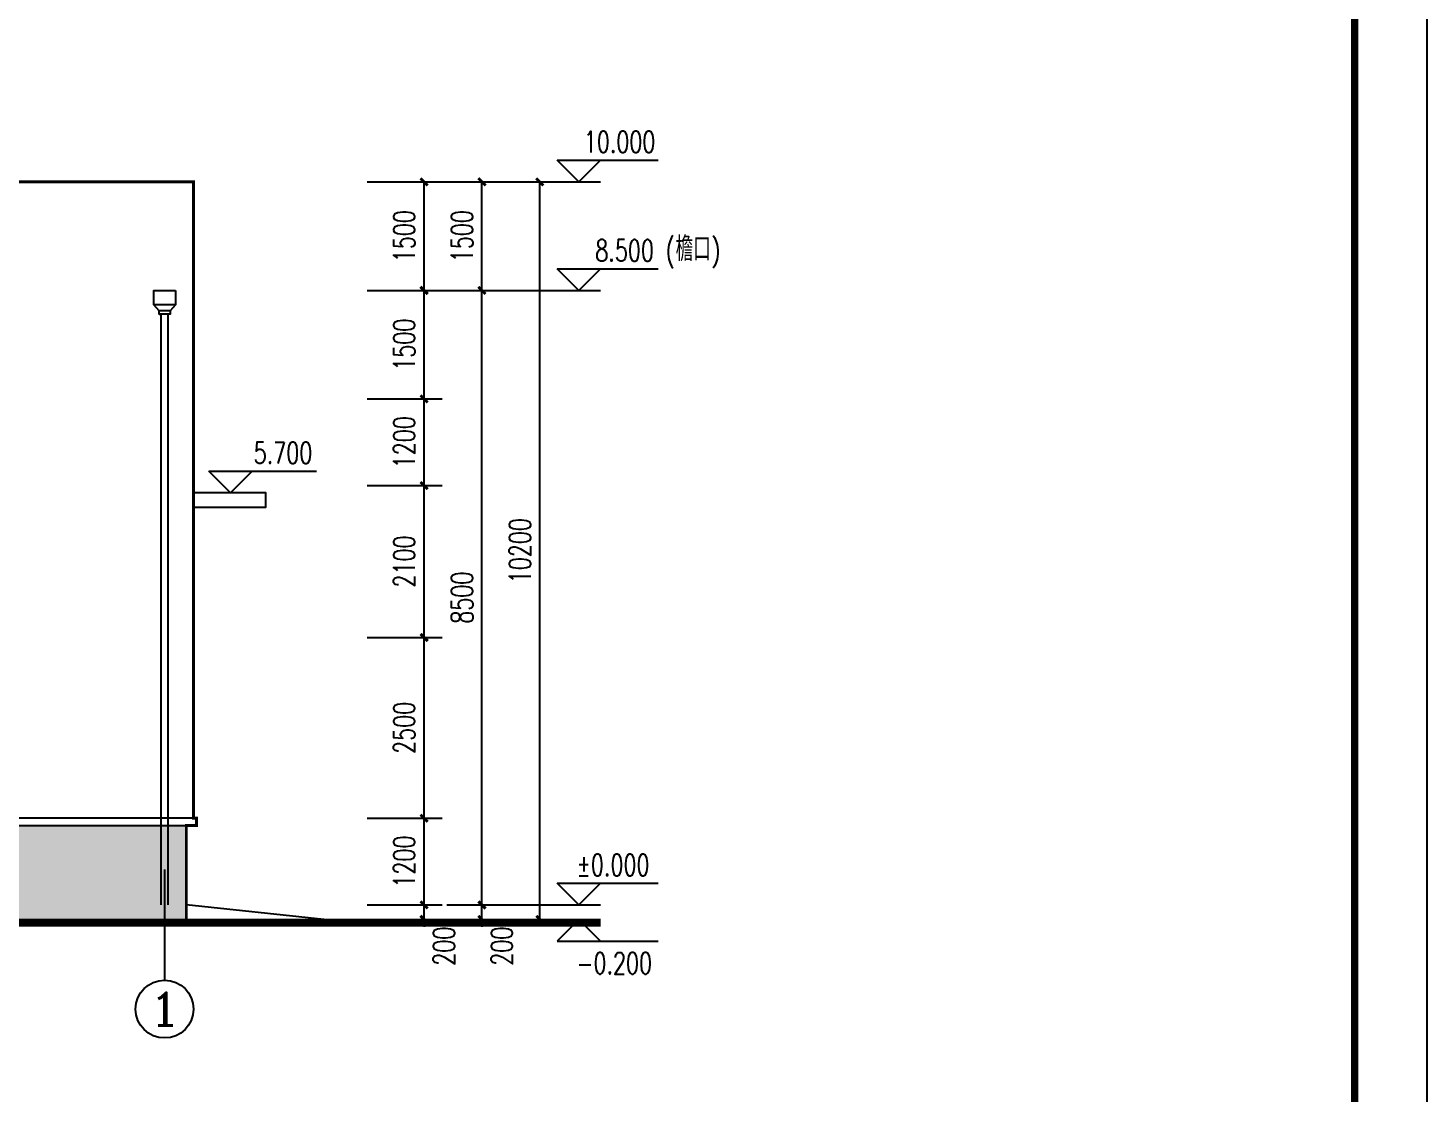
# Model space of a CAD drawing. Extents: x 4414382 to 4540065, y -615151 to -235742.
# Drawn here: x 4512716 to 4532062, y -533438 to -518707 of the extents above; entities that cross this region are included whole.
import ezdxf
from ezdxf.enums import TextEntityAlignment as Align

# ---------------------------------------------------------------- set-up
doc = ezdxf.new("R2010")
doc.units = 0
doc.header["$LTSCALE"] = 1000
doc.header["$MEASUREMENT"] = 0
doc.layers.get('0').update_dxf_attribs({"linetype": 'CONTINUOUS'})
doc.layers.get('Defpoints').update_dxf_attribs({"linetype": 'CONTINUOUS'})
doc.layers.add('_0', color=7, linetype='CONTINUOUS', lineweight=25)
for name, color, linetype in [('AXIS', 3, 'CONTINUOUS'), ('AXIS_TEXT', 7, 'CONTINUOUS'), ('DIM_ELEV', 3, 'CONTINUOUS'), ('E_STRM', 7, 'CONTINUOUS'), ('PUB_DIM', 3, 'CONTINUOUS'), ('PUB_TEXT', 7, 'CONTINUOUS'), ('PUB_TITLE', 4, 'CONTINUOUS'), ('填充', 251, 'CONTINUOUS')]:
    doc.layers.add(name, color=color, linetype=linetype)
doc.styles.add('_TCH_AXIS', font='COMPLEX', dxfattribs={"bigfont": 'GBCBIG'})
doc.styles.add('_TCH_DIM', font='SIMPLEX', dxfattribs={"bigfont": 'GBCBIG'})
doc.styles.add('_TCH_DIM_T3', font='SIMPLEX', dxfattribs={"width": 0.705882, "bigfont": 'GBCBIG'})
doc.dimstyles.new('_TCH_ARCH&&100', dxfattribs={"dimtxt": 297.5, "dimasz": 100, "dimexe": 250, "dimexo": 300, "dimgap": 126.25, "dimtad": 1, "dimdec": 0, "dimzin": 0, "dimdsep": 46, "dimtxsty": '_TCH_DIM_T3', "dimblk": 'ARCHTICK', "dimcen": 0.09, "dimclrt": 7, "dimazin": 2, "dimtfac": 1, "dimtdec": 0, "dimtix": 1, "dimtmove": 2, "dimatfit": 3, "dimfxl": 0, "dimtolj": 1, "dimtzin": 0, "dimarcsym": 0})

# ---------------------------------------------------------------- blocks, each defined once
blk = doc.blocks.new('_ArchTick')
at = {"color": 0, "linetype": 'ByBlock', "const_width": 0.4}
blk.add_lwpolyline([(-0.5, -0.5), (0.5, 0.5)], dxfattribs=at)
blk = doc.blocks.new('*D165')
at = {"layer": 'Defpoints', "color": 0}
for p in [(4517107, -520836), (4518194, -520836), (4517107, -522337)]:
    blk.add_point(p, dxfattribs=at)
at = {"layer": 'PUB_DIM', "color": 0, "lineweight": -2}
for p, q in [((4517407, -520836), (4518444, -520836)), ((4518194, -522337), (4518194, -520836)), ((4517407, -522337), (4518444, -522337))]:
    blk.add_line(p, q, dxfattribs=at)
at = {"layer": 'PUB_DIM', "color": 0, "lineweight": -2, "xscale": 100, "yscale": 100, "zscale": 100}
for p, rotation in [((4518194, -520836), 90), ((4518194, -522337), 270)]:
    blk.add_blockref('_ArchTick', p, dxfattribs=dict(at, rotation=rotation))
at = {"layer": 'PUB_DIM', "color": 7, "insert": (4517919, -521587), "char_height": 297.5, "attachment_point": 5, "rotation": 90, "style": '_TCH_DIM_T3'}
blk.add_mtext('\\A1;1500', dxfattribs=at)
blk = doc.blocks.new('*D166')
at = {"layer": 'Defpoints', "color": 0}
for p in [(4517107, -522337), (4518194, -522337), (4517107, -523837)]:
    blk.add_point(p, dxfattribs=at)
at = {"layer": 'PUB_DIM', "color": 0, "lineweight": -2}
for p, q in [((4517407, -522337), (4518444, -522337)), ((4518194, -523837), (4518194, -522337)), ((4517407, -523837), (4518444, -523837))]:
    blk.add_line(p, q, dxfattribs=at)
at = {"layer": 'PUB_DIM', "color": 0, "lineweight": -2, "xscale": 100, "yscale": 100, "zscale": 100}
for p, rotation in [((4518194, -522337), 90), ((4518194, -523837), 270)]:
    blk.add_blockref('_ArchTick', p, dxfattribs=dict(at, rotation=rotation))
at = {"layer": 'PUB_DIM', "color": 7, "insert": (4517919, -523087), "char_height": 297.5, "attachment_point": 5, "rotation": 90, "style": '_TCH_DIM_T3'}
blk.add_mtext('\\A1;1500', dxfattribs=at)
blk = doc.blocks.new('*D167')
at = {"layer": 'Defpoints', "color": 0}
for p in [(4517107, -523837), (4518194, -523837), (4517107, -525037)]:
    blk.add_point(p, dxfattribs=at)
at = {"layer": 'PUB_DIM', "color": 0, "lineweight": -2}
for p, q in [((4517407, -523837), (4518444, -523837)), ((4518194, -525037), (4518194, -523837)), ((4517407, -525037), (4518444, -525037))]:
    blk.add_line(p, q, dxfattribs=at)
at = {"layer": 'PUB_DIM', "color": 0, "lineweight": -2, "xscale": 100, "yscale": 100, "zscale": 100}
for p, rotation in [((4518194, -523837), 90), ((4518194, -525037), 270)]:
    blk.add_blockref('_ArchTick', p, dxfattribs=dict(at, rotation=rotation))
at = {"layer": 'PUB_DIM', "color": 7, "insert": (4517919, -524437), "char_height": 297.5, "attachment_point": 5, "rotation": 90, "style": '_TCH_DIM_T3'}
blk.add_mtext('\\A1;1200', dxfattribs=at)
blk = doc.blocks.new('*D168')
at = {"layer": 'Defpoints', "color": 0}
for p in [(4517107, -525037), (4518194, -525037), (4517107, -527137)]:
    blk.add_point(p, dxfattribs=at)
at = {"layer": 'PUB_DIM', "color": 0, "lineweight": -2}
for p, q in [((4517407, -525037), (4518444, -525037)), ((4518194, -527137), (4518194, -525037)), ((4517407, -527137), (4518444, -527137))]:
    blk.add_line(p, q, dxfattribs=at)
at = {"layer": 'PUB_DIM', "color": 0, "lineweight": -2, "xscale": 100, "yscale": 100, "zscale": 100}
for p, rotation in [((4518194, -525037), 90), ((4518194, -527137), 270)]:
    blk.add_blockref('_ArchTick', p, dxfattribs=dict(at, rotation=rotation))
at = {"layer": 'PUB_DIM', "color": 7, "insert": (4517919, -526087), "char_height": 297.5, "attachment_point": 5, "rotation": 90, "style": '_TCH_DIM_T3'}
blk.add_mtext('\\A1;2100', dxfattribs=at)
blk = doc.blocks.new('*D169')
at = {"layer": 'Defpoints', "color": 0}
for p in [(4517107, -527137), (4518194, -527137), (4517107, -529637)]:
    blk.add_point(p, dxfattribs=at)
at = {"layer": 'PUB_DIM', "color": 0, "lineweight": -2}
for p, q in [((4517407, -527137), (4518444, -527137)), ((4518194, -529637), (4518194, -527137)), ((4517407, -529637), (4518444, -529637))]:
    blk.add_line(p, q, dxfattribs=at)
at = {"layer": 'PUB_DIM', "color": 0, "lineweight": -2, "xscale": 100, "yscale": 100, "zscale": 100}
for p, rotation in [((4518194, -527137), 90), ((4518194, -529637), 270)]:
    blk.add_blockref('_ArchTick', p, dxfattribs=dict(at, rotation=rotation))
at = {"layer": 'PUB_DIM', "color": 7, "insert": (4517919, -528387), "char_height": 297.5, "attachment_point": 5, "rotation": 90, "style": '_TCH_DIM_T3'}
blk.add_mtext('\\A1;2500', dxfattribs=at)
blk = doc.blocks.new('*D170')
at = {"layer": 'Defpoints', "color": 0}
for p in [(4517107, -529637), (4518194, -529637), (4517107, -530837)]:
    blk.add_point(p, dxfattribs=at)
at = {"layer": 'PUB_DIM', "color": 0, "lineweight": -2}
for p, q in [((4517407, -529637), (4518444, -529637)), ((4518194, -530837), (4518194, -529637)), ((4517407, -530837), (4518444, -530837))]:
    blk.add_line(p, q, dxfattribs=at)
at = {"layer": 'PUB_DIM', "color": 0, "lineweight": -2, "xscale": 100, "yscale": 100, "zscale": 100}
for p, rotation in [((4518194, -529637), 90), ((4518194, -530837), 270)]:
    blk.add_blockref('_ArchTick', p, dxfattribs=dict(at, rotation=rotation))
at = {"layer": 'PUB_DIM', "color": 7, "insert": (4517919, -530237), "char_height": 297.5, "attachment_point": 5, "rotation": 90, "style": '_TCH_DIM_T3'}
blk.add_mtext('\\A1;1200', dxfattribs=at)
blk = doc.blocks.new('*D171')
at = {"layer": 'Defpoints', "color": 0}
for p in [(4517107, -530837), (4518194, -530837), (4517107, -531037)]:
    blk.add_point(p, dxfattribs=at)
at = {"layer": 'PUB_DIM', "color": 0, "lineweight": -2}
for p, q in [((4517407, -530837), (4518444, -530837)), ((4518194, -530837), (4518194, -530737)), ((4518194, -531037), (4518194, -530837)), ((4517407, -531037), (4518444, -531037)), ((4518194, -531037), (4518194, -531137))]:
    blk.add_line(p, q, dxfattribs=at)
at = {"layer": 'PUB_DIM', "color": 0, "lineweight": -2, "xscale": 100, "yscale": 100, "zscale": 100}
for p, rotation in [((4518194, -530837), 270), ((4518194, -531037), 90)]:
    blk.add_blockref('_ArchTick', p, dxfattribs=dict(at, rotation=rotation))
at = {"layer": 'PUB_DIM', "color": 7, "insert": (4518469, -531407), "char_height": 297.5, "attachment_point": 5, "rotation": 90, "style": '_TCH_DIM_T3'}
blk.add_mtext('\\A1;200', dxfattribs=at)
blk = doc.blocks.new('*D172')
at = {"layer": 'Defpoints', "color": 0}
for p in [(4518207, -520836), (4519794, -520836), (4518207, -531037)]:
    blk.add_point(p, dxfattribs=at)
at = {"layer": 'PUB_DIM', "color": 0, "lineweight": -2}
for p, q in [((4518507, -520836), (4520044, -520836)), ((4519794, -531037), (4519794, -520836)), ((4518507, -531037), (4520044, -531037))]:
    blk.add_line(p, q, dxfattribs=at)
at = {"layer": 'PUB_DIM', "color": 0, "lineweight": -2, "xscale": 100, "yscale": 100, "zscale": 100}
for p, rotation in [((4519794, -520836), 90), ((4519794, -531037), 270)]:
    blk.add_blockref('_ArchTick', p, dxfattribs=dict(at, rotation=rotation))
at = {"layer": 'PUB_DIM', "color": 7, "insert": (4519519, -525937), "char_height": 297.5, "attachment_point": 5, "rotation": 90, "style": '_TCH_DIM_T3'}
blk.add_mtext('\\A1;10200', dxfattribs=at)
blk = doc.blocks.new('*D173')
at = {"layer": 'Defpoints', "color": 0}
for p in [(4518207, -520836), (4518994, -520836), (4518207, -522337)]:
    blk.add_point(p, dxfattribs=at)
at = {"layer": 'PUB_DIM', "color": 0, "lineweight": -2}
for p, q in [((4518507, -520836), (4519244, -520836)), ((4518994, -522337), (4518994, -520836)), ((4518507, -522337), (4519244, -522337))]:
    blk.add_line(p, q, dxfattribs=at)
at = {"layer": 'PUB_DIM', "color": 0, "lineweight": -2, "xscale": 100, "yscale": 100, "zscale": 100}
for p, rotation in [((4518994, -520836), 90), ((4518994, -522337), 270)]:
    blk.add_blockref('_ArchTick', p, dxfattribs=dict(at, rotation=rotation))
at = {"layer": 'PUB_DIM', "color": 7, "insert": (4518719, -521587), "char_height": 297.5, "attachment_point": 5, "rotation": 90, "style": '_TCH_DIM_T3'}
blk.add_mtext('\\A1;1500', dxfattribs=at)
blk = doc.blocks.new('*D174')
at = {"layer": 'Defpoints', "color": 0}
for p in [(4518207, -522337), (4518994, -522337), (4518207, -530837)]:
    blk.add_point(p, dxfattribs=at)
at = {"layer": 'PUB_DIM', "color": 0, "lineweight": -2}
for p, q in [((4518507, -522337), (4519244, -522337)), ((4518994, -530837), (4518994, -522337)), ((4518507, -530837), (4519244, -530837))]:
    blk.add_line(p, q, dxfattribs=at)
at = {"layer": 'PUB_DIM', "color": 0, "lineweight": -2, "xscale": 100, "yscale": 100, "zscale": 100}
for p, rotation in [((4518994, -522337), 90), ((4518994, -530837), 270)]:
    blk.add_blockref('_ArchTick', p, dxfattribs=dict(at, rotation=rotation))
at = {"layer": 'PUB_DIM', "color": 7, "insert": (4518719, -526587), "char_height": 297.5, "attachment_point": 5, "rotation": 90, "style": '_TCH_DIM_T3'}
blk.add_mtext('\\A1;8500', dxfattribs=at)
blk = doc.blocks.new('*D175')
at = {"layer": 'Defpoints', "color": 0}
for p in [(4518207, -530837), (4518994, -530837), (4518207, -531037)]:
    blk.add_point(p, dxfattribs=at)
at = {"layer": 'PUB_DIM', "color": 0, "lineweight": -2}
for p, q in [((4518507, -530837), (4519244, -530837)), ((4518994, -530837), (4518994, -530737)), ((4518994, -531037), (4518994, -530837)), ((4518507, -531037), (4519244, -531037)), ((4518994, -531037), (4518994, -531137))]:
    blk.add_line(p, q, dxfattribs=at)
at = {"layer": 'PUB_DIM', "color": 0, "lineweight": -2, "xscale": 100, "yscale": 100, "zscale": 100}
for p, rotation in [((4518994, -530837), 270), ((4518994, -531037), 90)]:
    blk.add_blockref('_ArchTick', p, dxfattribs=dict(at, rotation=rotation))
at = {"layer": 'PUB_DIM', "color": 7, "insert": (4519269, -531407), "char_height": 297.5, "attachment_point": 5, "rotation": 90, "style": '_TCH_DIM_T3'}
blk.add_mtext('\\A1;200', dxfattribs=at)
blk = doc.blocks.new('_RAINH')
blk.add_lwpolyline([(-150, 0), (-150, -200), (150, -200), (150, 0)], close=True)
for points in [[(-150, -200), (-75, -280), (75, -280), (150, -200)], [(-75, -280), (-75, -330), (75, -330), (75, -280)]]:
    blk.add_lwpolyline(points)

msp = doc.modelspace()

# ---------------------------------------------------------------- hatches: boundary and pattern name
at = {"layer": '填充', "linetype": 'ByBlock', "lineweight": 100}
h = msp.add_hatch(dxfattribs=at)
h.set_pattern_fill('AR-B816C', color=256, scale=200)
h.set_pattern_definition([(0, (-6721284.22, 269602.18), (245.692378, 245.692378), [479.867928, -11.51682]), (0, (-6721529.9, 269613.7), (245.692378, 245.692378), [479.867928, -11.51682]), (90, (-6721284.22, 269602.18), (-245.692378, 245.692378), [-257.20918, 234.175548]), (90, (-6721295.73, 269602.18), (-245.692378, 245.692378), [-257.20918, 234.175548])])
h.paths.add_polyline_path([(4497355.2, -530836.9), (4497555.2, -530836.9), (4497855.2, -531036.9), (4514905.2, -531036.9), (4514905.2, -529736.9), (4497355.2, -529736.9)])
h.paths.add_polyline_path([(4491655.2, -530836.9), (4491855.2, -530836.9), (4491855.2, -529736.9), (4466305.2, -529736.9), (4466305.2, -531036.9), (4491355.2, -531036.9)])

# ---------------------------------------------------------------- linework, layer by layer
for p, q in [((4514530.2, -522666.9), (4514555.2, -522666.9)), ((4514555.2, -522666.9), (4514555.2, -530339.4)), ((4514655.2, -530836.9), (4514655.2, -522666.9))]:
    msp.add_line(p, q)
msp.add_lwpolyline([(4515005.2, -525336.9), (4516005.2, -525336.9), (4516005.2, -525136.9), (4515005.2, -525136.9)])
at = {"layer": '_0', "color": 0}
for p, q in [((4515005.2, -529636.9), (4497355.2, -529636.9)), ((4497355.2, -529736.9), (4514905.2, -529736.9)), ((4516805.2, -531036.9), (4514905.2, -530836.9)), ((4460577.1, -531036.9), (4520633.2, -531036.9))]:
    msp.add_line(p, q, dxfattribs=at)
for points, const_width in [([(4466305.2, -531036.9), (4466305.2, -529736.9), (4466165.2, -529736.9), (4466165.2, -529636.9), (4466205.2, -529636.9), (4466205.2, -520834.4), (4515005.2, -520834.4), (4515005.2, -529636.9), (4515045.2, -529636.9), (4515045.2, -529736.9), (4514905.2, -529736.9), (4514905.2, -531036.9)], 40), ([(4460577.1, -531086.9), (4520633.2, -531086.9)], 100)]:
    msp.add_lwpolyline(points, dxfattribs=dict(at, const_width=const_width))
at = {"layer": 'AXIS', "color": 0}
msp.add_line((4514605.2, -530345.6), (4514605.2, -531876.8), dxfattribs=at)
msp.add_circle((4514605.2, -532276.8), 400, dxfattribs=at)
at = {"layer": 'DIM_ELEV'}
for p, q in [((4520333.2, -520834.4), (4520033.2, -520534.4)), ((4520033.2, -520534.4), (4521432.1, -520534.4)), ((4520333.2, -520834.4), (4520633.2, -520534.4)), ((4519633.2, -520834.4), (4520633.2, -520834.4)), ((4520333.2, -522336.9), (4520033.2, -522036.9)), ((4520033.2, -522036.9), (4521432.1, -522036.9)), ((4520333.2, -522336.9), (4520633.2, -522036.9)), ((4519633.2, -522336.9), (4520633.2, -522336.9)), ((4515517.3, -525136.9), (4515217.3, -524836.9)), ((4515217.3, -524836.9), (4516707.7, -524836.9)), ((4515517.3, -525136.9), (4515817.3, -524836.9)), ((4520333.2, -530836.9), (4520033.2, -530536.9)), ((4520033.2, -530536.9), (4521432.1, -530536.9)), ((4520333.2, -530836.9), (4520633.2, -530536.9)), ((4519204.6, -530836.9), (4520633.2, -530836.9)), ((4519633.2, -531036.9), (4520633.2, -531036.9)), ((4520333.2, -531036.9), (4520033.2, -531336.9)), ((4520333.2, -531036.9), (4520633.2, -531336.9)), ((4520033.2, -531336.9), (4521432.1, -531336.9))]:
    msp.add_line(p, q, dxfattribs=at)
at = {"layer": 'E_STRM'}
msp.add_line((4514555.2, -522666.9), (4514555.2, -530836.9), dxfattribs=at)
at = {"layer": 'PUB_DIM'}
for p, q in [((4517706.7, -520836.4), (4520633.2, -520836.4)), ((4517706.7, -522336.9), (4520633.2, -522336.9))]:
    msp.add_line(p, q, dxfattribs=at)
at = {"layer": 'PUB_TITLE', "color": 4}
msp.add_lwpolyline([(4447962.2, -548644.2), (4532062.2, -548644.2), (4532062.2, -489244.2), (4447962.2, -489244.2)], close=True, dxfattribs=at)
at = {"layer": 'PUB_TITLE', "color": 4, "const_width": 100}
msp.add_lwpolyline([(4450462.2, -547644.2), (4531062.2, -547644.2), (4531062.2, -490244.2), (4450462.2, -490244.2)], close=True, dxfattribs=at)

# ---------------------------------------------------------------- block references
at = {"layer": 'E_STRM', "xscale": -1}
msp.add_blockref('_RAINH', (4514605.2, -522336.9), dxfattribs=at)

# ---------------------------------------------------------------- texts
at = {"layer": 'AXIS_TEXT', "color": 0, "style": '_TCH_AXIS', "width": 2.333333}
msp.add_text('1', height=452.5, dxfattribs=at).set_placement((4514378.9, -532503), (4514831.4, -532503), align=Align.FIT)
at = {"layer": 'PUB_TEXT', "style": '_TCH_DIM', "width": 0.705882}
for s, p in [('10.000', (4520402.1, -520429.4)), ('8.500', (4520562.1, -521931.9)), ('(', (4521532.1, -521931.9)), (')', (4522163.6, -521931.9)), ('5.700', (4515837.7, -524731.9)), ('%%P0.000', (4520302.1, -530431.9)), ('-0.200', (4520302.1, -531791.9))]:
    msp.add_text(s, height=297.5, dxfattribs=at).set_placement(p)
at = {"layer": 'PUB_TEXT', "style": '_TCH_DIM'}
msp.add_text('檐口', height=337.59, dxfattribs=at).set_placement((4521672.1, -521931.9))

# ---------------------------------------------------------------- dimensions: what is measured, and where the dimension line sits
at = {"layer": 'PUB_DIM'}
for p1, p2, distance, picture, middle in [((4517106.6927, -522336.9193), (4517106.6927, -520836.4255), -1087.7287, '*D165', (4517919.4214, -521586.6724)), ((4518206.6927, -531036.9193), (4518206.6927, -520836.4255), -1587.7287, '*D172', (4519519.4214, -525936.6724)), ((4518206.6927, -522336.9193), (4518206.6927, -520836.4255), -787.7287, '*D173', (4518719.4214, -521586.6724)), ((4517106.7, -523836.9), (4517106.7, -522336.9), -1087.7, '*D166', (4517919.4, -523086.9)), ((4518206.7, -530836.9), (4518206.7, -522336.9), -787.7, '*D174', (4518719.4, -526586.9)), ((4517106.7, -525037), (4517106.7, -523836.9), -1087.7, '*D167', (4517919.4, -524437)), ((4517106.7, -527137), (4517106.7, -525037), -1087.7, '*D168', (4517919.4, -526087)), ((4517106.7, -529636.9), (4517106.7, -527137), -1087.7, '*D169', (4517919.4, -528387)), ((4517106.7, -530836.9), (4517106.7, -529636.9), -1087.7, '*D170', (4517919.4, -530236.9))]:
    dim = msp.add_aligned_dim(p1=p1, p2=p2, distance=distance, dimstyle='_TCH_ARCH&&100', dxfattribs=at)
    dim.commit()
    dim.dimension.update_dxf_attribs({"geometry": picture, "text_midpoint": middle})
for base, p1, p2, picture, middle in [((4518194.4, -530836.9), (4517106.7, -531036.9), (4517106.7, -530836.9), '*D171', (4518469.4, -531406.9)), ((4518994.4, -530836.9), (4518206.7, -531036.9), (4518206.7, -530836.9), '*D175', (4519269.4, -531406.9))]:
    dim = msp.add_linear_dim(base=base, p1=p1, p2=p2, angle=90, dimstyle='_TCH_ARCH&&100', dxfattribs=at)
    dim.commit()
    dim.dimension.update_dxf_attribs({"geometry": picture, "text_midpoint": middle, "dimtype": 129})

doc.saveas('drawing.dxf')
